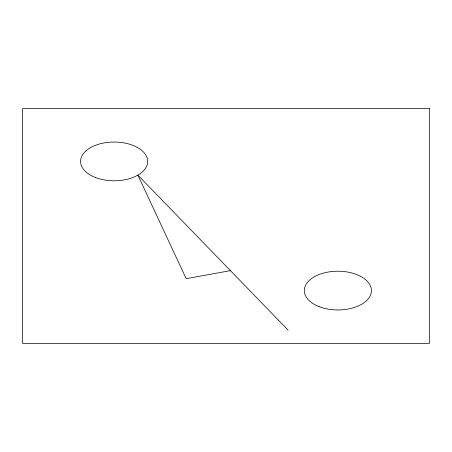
<?xml version="1.0" encoding="UTF-8"?>
<svg xmlns="http://www.w3.org/2000/svg" width="452" height="452" viewBox="0 0 452 452"><rect width="100%" height="100%" fill="white"/><g stroke="black" fill="none" stroke-linecap="round" stroke-linejoin="round"><path stroke-width="0.68" d="M230.441 270.646L186.184 278.675L137.86 175.11L288.077 330.113M429.4 108.57L22.6 108.57L22.6 343.43L429.4 343.43L429.4 108.57M319.061 306.631A33.561 19.374 0 0 0 371.346 291.969A33.561 19.374 0 0 0 323.208 273.161A33.561 19.374 0 0 0 319.061 306.631M95.321 177.461A33.561 19.374 0 0 0 147.606 162.793A33.561 19.374 0 0 0 99.468 143.985A33.561 19.374 0 0 0 95.321 177.461"/></g></svg>
